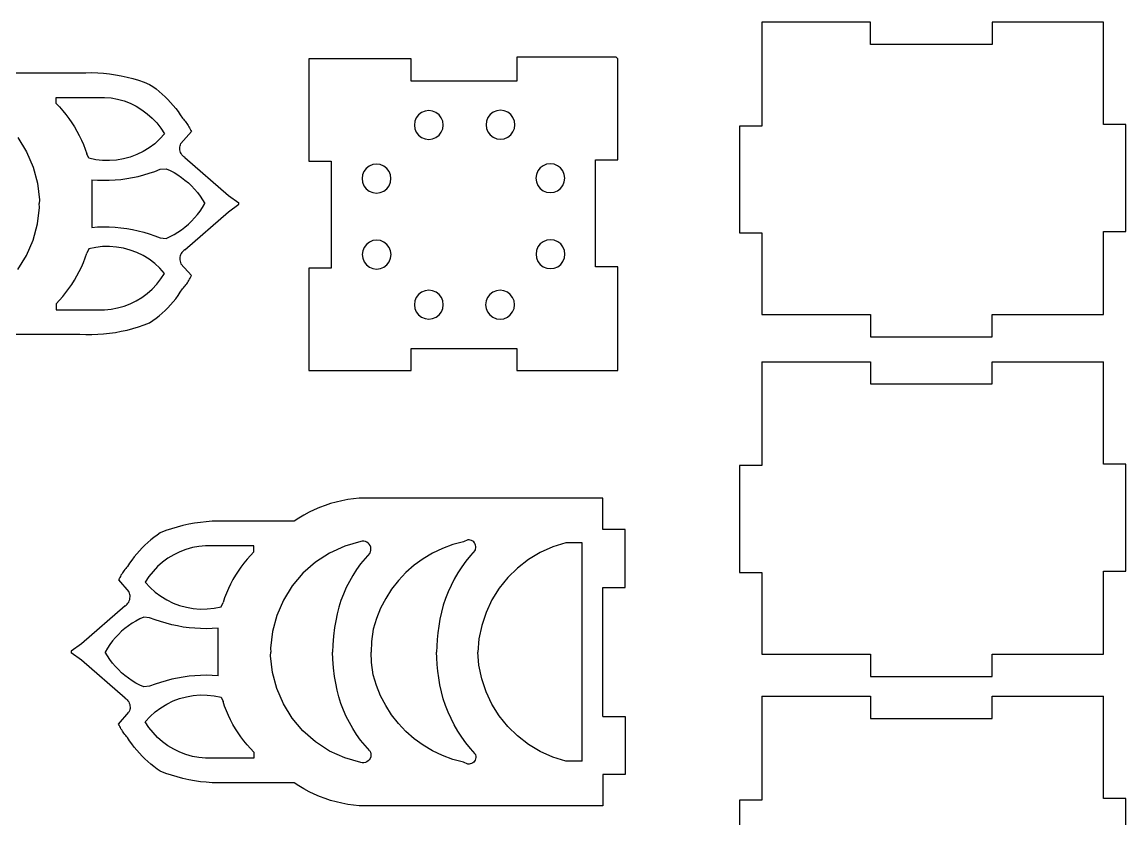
# Model space of a CAD drawing. Extents: x -3998 to 3998, y -3549 to 3549.
# Drawn here: x 3195 to 3938, y 1646 to 2183 of the extents above; entities that cross this region are included whole.
import ezdxf

# ---------------------------------------------------------------- set-up
doc = ezdxf.new("R2010")
doc.units = 0
doc.header["$MEASUREMENT"] = 0
doc.layers.get('0').update_dxf_attribs({"linetype": 'CONTINUOUS'})

msp = doc.modelspace()

# ---------------------------------------------------------------- linework, layer by layer
for p, q in [((3692.61, 2182.68), (3692.61, 2112.68)), ((3765.61, 2182.68), (3692.61, 2182.68)), ((3765.61, 2167.68), (3765.61, 2182.68)), ((3847.61, 2182.68), (3847.61, 2167.68)), ((3922.61, 2182.68), (3847.61, 2182.68)), ((3922.61, 2113.68), (3922.61, 2182.68)), ((3847.61, 2167.68), (3765.61, 2167.68)), ((3387.65, 2157.93), (3387.65, 2088.93)), ((3456.65, 2157.93), (3387.65, 2157.93)), ((3456.65, 2142.93), (3456.65, 2157.93)), ((3527.65, 2158.93), (3527.65, 2142.93)), ((3594.65, 2158.93), (3527.65, 2158.93)), ((3595.65, 2157.93), (3594.65, 2158.93)), ((3595.65, 2089.93), (3595.65, 2157.93)), ((3190.57, 2148.45), (3233.64, 2148.45)), ((3233.64, 2148.45), (3237.63, 2148.6)), ((3237.63, 2148.6), (3241.62, 2148.61)), ((3241.62, 2148.61), (3245.62, 2148.47)), ((3245.62, 2148.47), (3249.6, 2148.19)), ((3249.6, 2148.19), (3253.57, 2147.76)), ((3253.57, 2147.76), (3257.52, 2147.18)), ((3257.52, 2147.18), (3261.45, 2146.46)), ((3261.45, 2146.46), (3265.35, 2145.6)), ((3265.35, 2145.6), (3269.21, 2144.59)), ((3269.21, 2144.59), (3273.04, 2143.44)), ((3273.04, 2143.44), (3276.82, 2142.16)), ((3276.82, 2142.16), (3280.55, 2140.73)), ((3280.55, 2140.73), (3282.75, 2139.22)), ((3527.65, 2142.93), (3456.65, 2142.93)), ((3282.75, 2139.22), (3284.89, 2137.64)), ((3284.89, 2137.64), (3286.97, 2135.97)), ((3286.97, 2135.97), (3289, 2134.23)), ((3289, 2134.23), (3290.95, 2132.42)), ((3290.95, 2132.42), (3292.84, 2130.54)), ((3217.65, 2127.93), (3217.65, 2131.93)), ((3217.65, 2131.93), (3233.65, 2131.93)), ((3217.65, 2127.93), (3219.95, 2125.49)), ((3219.95, 2125.49), (3222.16, 2122.97)), ((3233.65, 2131.93), (3245.61, 2131.98)), ((3245.61, 2131.98), (3250.1, 2131.98)), ((3250.1, 2131.98), (3254.58, 2131.57)), ((3254.58, 2131.57), (3258.99, 2130.75)), ((3258.99, 2130.75), (3263.32, 2129.54)), ((3263.32, 2129.54), (3267.51, 2127.95)), ((3267.51, 2127.95), (3271.55, 2125.98)), ((3271.55, 2125.98), (3275.39, 2123.66)), ((3292.84, 2130.54), (3294.66, 2128.59)), ((3294.66, 2128.59), (3296.41, 2126.58)), ((3296.41, 2126.58), (3298.09, 2124.5)), ((3222.16, 2122.97), (3224.26, 2120.36)), ((3224.26, 2120.36), (3226.27, 2117.67)), ((3226.27, 2117.67), (3228.17, 2114.91)), ((3275.39, 2123.66), (3279.01, 2120.99)), ((3279.01, 2120.99), (3282.37, 2118.01)), ((3282.37, 2118.01), (3285.45, 2114.74)), ((3298.09, 2124.5), (3299.69, 2122.37)), ((3299.69, 2122.37), (3301.21, 2120.18)), ((3301.21, 2120.18), (3302.65, 2117.93)), ((3302.65, 2117.93), (3303.27, 2117.27)), ((3303.27, 2117.27), (3303.87, 2116.59)), ((3460.01, 2118.18), (3459.04, 2115.83)), ((3461.56, 2120.19), (3460.01, 2118.18)), ((3463.57, 2121.74), (3461.56, 2120.19)), ((3465.92, 2122.71), (3463.57, 2121.74)), ((3468.43, 2123.04), (3465.92, 2122.71)), ((3470.95, 2122.71), (3468.43, 2123.04)), ((3473.29, 2121.74), (3470.95, 2122.71)), ((3475.31, 2120.19), (3473.29, 2121.74)), ((3476.85, 2118.18), (3475.31, 2120.19)), ((3477.82, 2115.83), (3476.85, 2118.18)), ((3508.26, 2118.4), (3507.29, 2116.05)), ((3509.81, 2120.41), (3508.26, 2118.4)), ((3511.82, 2121.96), (3509.81, 2120.41)), ((3514.16, 2122.93), (3511.82, 2121.96)), ((3516.68, 2123.26), (3514.16, 2122.93)), ((3519.2, 2122.93), (3516.68, 2123.26)), ((3521.54, 2121.96), (3519.2, 2122.93)), ((3523.56, 2120.41), (3521.54, 2121.96)), ((3525.1, 2118.4), (3523.56, 2120.41)), ((3526.07, 2116.05), (3525.1, 2118.4)), ((3228.17, 2114.91), (3229.97, 2112.08)), ((3229.97, 2112.08), (3231.65, 2109.18)), ((3285.45, 2114.74), (3288.21, 2111.21)), ((3288.21, 2111.21), (3290.65, 2107.43)), ((3303.87, 2116.59), (3304.44, 2115.89)), ((3304.44, 2115.89), (3305, 2115.18)), ((3305, 2115.18), (3305.53, 2114.44)), ((3305.53, 2114.44), (3306.05, 2113.7)), ((3306.05, 2113.7), (3306.54, 2112.94)), ((3306.54, 2112.94), (3307.01, 2112.16)), ((3307.01, 2112.16), (3307.45, 2111.37)), ((3307.45, 2111.37), (3307.88, 2110.57)), ((3307.88, 2110.57), (3308.28, 2109.76)), ((3459.04, 2115.83), (3458.71, 2113.32)), ((3458.71, 2113.32), (3459.04, 2110.8)), ((3459.04, 2110.8), (3460.01, 2108.46)), ((3476.85, 2108.46), (3477.82, 2110.8)), ((3478.16, 2113.32), (3477.82, 2115.83)), ((3477.82, 2110.8), (3478.16, 2113.32)), ((3507.29, 2116.05), (3506.96, 2113.54)), ((3506.96, 2113.54), (3507.29, 2111.02)), ((3507.29, 2111.02), (3508.26, 2108.67)), ((3525.1, 2108.67), (3526.07, 2111.02)), ((3526.4, 2113.54), (3526.07, 2116.05)), ((3526.07, 2111.02), (3526.4, 2113.54)), ((3677.61, 2112.68), (3677.61, 2040.68)), ((3692.61, 2112.68), (3677.61, 2112.68)), ((3937.61, 2113.68), (3922.61, 2113.68)), ((3937.61, 2041.68), (3937.61, 2113.68)), ((3191.79, 2104.93), (3197.7, 2095.37)), ((3231.65, 2109.18), (3233.22, 2106.22)), ((3233.22, 2106.22), (3234.68, 2103.2)), ((3234.68, 2103.2), (3236.02, 2100.12)), ((3287.48, 2103.95), (3283.99, 2100.78)), ((3290.65, 2107.43), (3287.48, 2103.95)), ((3308.65, 2108.93), (3301.65, 2100.93)), ((3308.28, 2109.76), (3308.65, 2108.93)), ((3460.01, 2108.46), (3461.56, 2106.44)), ((3461.56, 2106.44), (3463.57, 2104.9)), ((3463.57, 2104.9), (3465.92, 2103.93)), ((3465.92, 2103.93), (3468.43, 2103.6)), ((3468.43, 2103.6), (3470.95, 2103.93)), ((3470.95, 2103.93), (3473.29, 2104.9)), ((3473.29, 2104.9), (3475.31, 2106.44)), ((3475.31, 2106.44), (3476.85, 2108.46)), ((3508.26, 2108.67), (3509.81, 2106.66)), ((3509.81, 2106.66), (3511.82, 2105.12)), ((3511.82, 2105.12), (3514.16, 2104.14)), ((3514.16, 2104.14), (3516.68, 2103.81)), ((3516.68, 2103.81), (3519.2, 2104.14)), ((3519.2, 2104.14), (3521.54, 2105.12)), ((3521.54, 2105.12), (3523.56, 2106.66)), ((3523.56, 2106.66), (3525.1, 2108.67)), ((3197.7, 2095.37), (3202.16, 2085.04)), ((3236.02, 2100.12), (3237.25, 2097)), ((3237.25, 2097), (3238.35, 2093.83)), ((3276.19, 2095.5), (3271.96, 2093.43)), ((3280.22, 2097.96), (3276.19, 2095.5)), ((3283.99, 2100.78), (3280.22, 2097.96)), ((3300.89, 2097.49), (3300.92, 2098.38)), ((3300.96, 2096.6), (3300.89, 2097.49)), ((3300.92, 2098.38), (3301.06, 2099.26)), ((3301.15, 2095.73), (3300.96, 2096.6)), ((3301.06, 2099.26), (3301.3, 2100.11)), ((3301.43, 2094.88), (3301.15, 2095.73)), ((3301.3, 2100.11), (3301.65, 2100.93)), ((3239.65, 2090.93), (3238.35, 2093.83)), ((3244.26, 2089.97), (3239.65, 2090.93)), ((3248.95, 2089.45), (3244.26, 2089.97)), ((3253.66, 2089.36), (3248.95, 2089.45)), ((3258.36, 2089.73), (3253.66, 2089.36)), ((3263, 2090.53), (3258.36, 2089.73)), ((3267.55, 2091.77), (3263, 2090.53)), ((3271.96, 2093.43), (3267.55, 2091.77)), ((3301.82, 2094.08), (3301.43, 2094.88)), ((3302.3, 2093.33), (3301.82, 2094.08)), ((3302.87, 2092.64), (3302.3, 2093.33)), ((3303.51, 2092.03), (3302.87, 2092.64)), ((3304.23, 2091.5), (3303.51, 2092.03)), ((3304.23, 2091.5), (3333.65, 2065.93)), ((3387.65, 2088.93), (3402.65, 2088.93)), ((3402.65, 2088.93), (3402.65, 2016.93)), ((3580.65, 2017.93), (3580.65, 2089.93)), ((3580.65, 2089.93), (3595.65, 2089.93)), ((3202.16, 2085.04), (3205.06, 2074.17)), ((3276.6, 2079.75), (3280.36, 2080.87)), ((3280.36, 2080.87), (3284.07, 2082.14)), ((3284.07, 2082.14), (3287.73, 2083.55)), ((3287.73, 2083.55), (3291.65, 2083.93)), ((3291.65, 2083.93), (3294.35, 2082.69)), ((3294.35, 2082.69), (3296.99, 2081.31)), ((3296.99, 2081.31), (3299.54, 2079.77)), ((3424.82, 2082.13), (3423.84, 2079.78)), ((3426.36, 2084.14), (3424.82, 2082.13)), ((3428.38, 2085.69), (3426.36, 2084.14)), ((3430.72, 2086.66), (3428.38, 2085.69)), ((3433.24, 2086.99), (3430.72, 2086.66)), ((3435.75, 2086.66), (3433.24, 2086.99)), ((3438.1, 2085.69), (3435.75, 2086.66)), ((3440.11, 2084.14), (3438.1, 2085.69)), ((3441.66, 2082.13), (3440.11, 2084.14)), ((3442.63, 2079.78), (3441.66, 2082.13)), ((3541.81, 2082.4), (3540.83, 2080.05)), ((3543.35, 2084.41), (3541.81, 2082.4)), ((3545.36, 2085.96), (3543.35, 2084.41)), ((3547.71, 2086.93), (3545.36, 2085.96)), ((3550.23, 2087.26), (3547.71, 2086.93)), ((3552.74, 2086.93), (3550.23, 2087.26)), ((3555.09, 2085.96), (3552.74, 2086.93)), ((3557.1, 2084.41), (3555.09, 2085.96)), ((3558.65, 2082.4), (3557.1, 2084.41)), ((3559.62, 2080.05), (3558.65, 2082.4)), ((3205.06, 2074.17), (3206.34, 2063)), ((3241.65, 2076.43), (3245.56, 2076.19)), ((3241.65, 2076.43), (3241.65, 2044.43)), ((3245.56, 2076.19), (3249.48, 2076.1)), ((3249.48, 2076.1), (3253.4, 2076.16)), ((3253.4, 2076.16), (3257.32, 2076.38)), ((3257.32, 2076.38), (3261.22, 2076.75)), ((3261.22, 2076.75), (3265.11, 2077.27)), ((3265.11, 2077.27), (3268.97, 2077.95)), ((3268.97, 2077.95), (3272.8, 2078.77)), ((3272.8, 2078.77), (3276.6, 2079.75)), ((3299.54, 2079.77), (3302, 2078.1)), ((3302, 2078.1), (3304.36, 2076.3)), ((3304.36, 2076.3), (3306.62, 2074.37)), ((3306.62, 2074.37), (3308.77, 2072.31)), ((3423.84, 2079.78), (3423.51, 2077.27)), ((3423.51, 2077.27), (3423.84, 2074.75)), ((3423.84, 2074.75), (3424.82, 2072.41)), ((3441.66, 2072.41), (3442.63, 2074.75)), ((3442.96, 2077.27), (3442.63, 2079.78)), ((3442.63, 2074.75), (3442.96, 2077.27)), ((3540.83, 2080.05), (3540.5, 2077.54)), ((3540.5, 2077.54), (3540.83, 2075.02)), ((3540.83, 2075.02), (3541.81, 2072.68)), ((3541.81, 2072.68), (3543.35, 2070.66)), ((3557.1, 2070.66), (3558.65, 2072.68)), ((3558.65, 2072.68), (3559.62, 2075.02)), ((3559.95, 2077.54), (3559.62, 2080.05)), ((3559.62, 2075.02), (3559.95, 2077.54)), ((3308.77, 2072.31), (3310.81, 2070.14)), ((3310.81, 2070.14), (3312.72, 2067.86)), ((3312.72, 2067.86), (3314.5, 2065.48)), ((3314.5, 2065.48), (3316.14, 2063)), ((3333.65, 2065.93), (3340.65, 2060.93)), ((3424.82, 2072.41), (3426.36, 2070.39)), ((3426.36, 2070.39), (3428.38, 2068.85)), ((3428.38, 2068.85), (3430.72, 2067.88)), ((3430.72, 2067.88), (3433.24, 2067.55)), ((3433.24, 2067.55), (3435.75, 2067.88)), ((3435.75, 2067.88), (3438.1, 2068.85)), ((3438.1, 2068.85), (3440.11, 2070.39)), ((3440.11, 2070.39), (3441.66, 2072.41)), ((3543.35, 2070.66), (3545.36, 2069.12)), ((3545.36, 2069.12), (3547.71, 2068.15)), ((3547.71, 2068.15), (3550.23, 2067.82)), ((3550.23, 2067.82), (3552.74, 2068.15)), ((3552.74, 2068.15), (3555.09, 2069.12)), ((3555.09, 2069.12), (3557.1, 2070.66)), ((3205.06, 2046.7), (3206.34, 2057.87)), ((3206.34, 2063), (3206.25, 2060.43)), ((3206.34, 2057.87), (3206.25, 2060.43)), ((3314.5, 2055.39), (3316.14, 2057.87)), ((3316.14, 2063), (3317.65, 2060.43)), ((3316.14, 2057.87), (3317.65, 2060.43)), ((3333.65, 2054.93), (3340.65, 2059.93)), ((3340.65, 2059.93), (3340.65, 2060.93)), ((3304.23, 2029.37), (3333.65, 2054.93)), ((3308.77, 2048.56), (3310.81, 2050.73)), ((3310.81, 2050.73), (3312.72, 2053.01)), ((3312.72, 2053.01), (3314.5, 2055.39)), ((3202.16, 2035.83), (3205.06, 2046.7)), ((3241.65, 2044.43), (3245.56, 2044.68)), ((3245.56, 2044.68), (3249.48, 2044.77)), ((3249.48, 2044.77), (3253.4, 2044.7)), ((3253.4, 2044.7), (3257.32, 2044.49)), ((3257.32, 2044.49), (3261.22, 2044.12)), ((3261.22, 2044.12), (3265.11, 2043.59)), ((3265.11, 2043.59), (3268.97, 2042.92)), ((3302, 2042.77), (3304.36, 2044.57)), ((3304.36, 2044.57), (3306.62, 2046.5)), ((3306.62, 2046.5), (3308.77, 2048.56)), ((3197.7, 2025.5), (3202.16, 2035.83)), ((3268.97, 2042.92), (3272.8, 2042.1)), ((3272.8, 2042.1), (3276.6, 2041.12)), ((3276.6, 2041.12), (3280.36, 2040)), ((3280.36, 2040), (3284.07, 2038.73)), ((3284.07, 2038.73), (3287.73, 2037.32)), ((3287.73, 2037.32), (3291.65, 2036.93)), ((3291.65, 2036.93), (3294.35, 2038.17)), ((3294.35, 2038.17), (3296.99, 2039.56)), ((3296.99, 2039.56), (3299.54, 2041.09)), ((3299.54, 2041.09), (3302, 2042.77)), ((3433.34, 2035.81), (3430.82, 2035.48)), ((3435.86, 2035.48), (3433.34, 2035.81)), ((3547.81, 2035.75), (3545.47, 2034.78)), ((3550.33, 2036.08), (3547.81, 2035.75)), ((3552.85, 2035.75), (3550.33, 2036.08)), ((3555.19, 2034.78), (3552.85, 2035.75)), ((3677.61, 2040.68), (3692.61, 2040.68)), ((3692.61, 2040.68), (3692.61, 1985.68)), ((3922.61, 2041.68), (3937.61, 2041.68)), ((3922.61, 1985.68), (3922.61, 2041.68)), ((3239.65, 2029.93), (3238.35, 2027.03)), ((3244.26, 2030.9), (3239.65, 2029.93)), ((3248.95, 2031.42), (3244.26, 2030.9)), ((3253.66, 2031.5), (3248.95, 2031.42)), ((3258.36, 2031.14), (3253.66, 2031.5)), ((3263, 2030.34), (3258.36, 2031.14)), ((3267.55, 2029.1), (3263, 2030.34)), ((3271.96, 2027.44), (3267.55, 2029.1)), ((3302.87, 2028.23), (3302.3, 2027.54)), ((3303.51, 2028.84), (3302.87, 2028.23)), ((3304.23, 2029.37), (3303.51, 2028.84)), ((3423.95, 2028.6), (3423.62, 2026.09)), ((3424.92, 2030.95), (3423.95, 2028.6)), ((3426.47, 2032.96), (3424.92, 2030.95)), ((3428.48, 2034.51), (3426.47, 2032.96)), ((3430.82, 2035.48), (3428.48, 2034.51)), ((3438.2, 2034.51), (3435.86, 2035.48)), ((3440.22, 2032.96), (3438.2, 2034.51)), ((3441.76, 2030.95), (3440.22, 2032.96)), ((3442.73, 2028.6), (3441.76, 2030.95)), ((3443.06, 2026.09), (3442.73, 2028.6)), ((3540.94, 2028.87), (3540.61, 2026.36)), ((3541.91, 2031.22), (3540.94, 2028.87)), ((3543.46, 2033.23), (3541.91, 2031.22)), ((3545.47, 2034.78), (3543.46, 2033.23)), ((3557.21, 2033.23), (3555.19, 2034.78)), ((3558.75, 2031.22), (3557.21, 2033.23)), ((3559.72, 2028.87), (3558.75, 2031.22)), ((3560.05, 2026.36), (3559.72, 2028.87)), ((3191.79, 2015.94), (3197.7, 2025.5)), ((3234.68, 2017.67), (3236.02, 2020.74)), ((3236.02, 2020.74), (3237.25, 2023.87)), ((3237.25, 2023.87), (3238.35, 2027.03)), ((3276.19, 2025.37), (3271.96, 2027.44)), ((3280.22, 2022.91), (3276.19, 2025.37)), ((3283.99, 2020.09), (3280.22, 2022.91)), ((3300.96, 2024.27), (3300.89, 2023.38)), ((3300.89, 2023.38), (3300.92, 2022.49)), ((3300.92, 2022.49), (3301.06, 2021.61)), ((3301.15, 2025.14), (3300.96, 2024.27)), ((3301.06, 2021.61), (3301.3, 2020.75)), ((3301.43, 2025.99), (3301.15, 2025.14)), ((3301.3, 2020.75), (3301.65, 2019.93)), ((3301.82, 2026.79), (3301.43, 2025.99)), ((3302.3, 2027.54), (3301.82, 2026.79)), ((3423.62, 2026.09), (3423.95, 2023.57)), ((3423.95, 2023.57), (3424.92, 2021.22)), ((3424.92, 2021.22), (3426.47, 2019.21)), ((3440.22, 2019.21), (3441.76, 2021.22)), ((3441.76, 2021.22), (3442.73, 2023.57)), ((3442.73, 2023.57), (3443.06, 2026.09)), ((3540.61, 2026.36), (3540.94, 2023.84)), ((3540.94, 2023.84), (3541.91, 2021.49)), ((3541.91, 2021.49), (3543.46, 2019.48)), ((3557.21, 2019.48), (3558.75, 2021.49)), ((3558.75, 2021.49), (3559.72, 2023.84)), ((3559.72, 2023.84), (3560.05, 2026.36)), ((3231.65, 2011.69), (3233.22, 2014.65)), ((3233.22, 2014.65), (3234.68, 2017.67)), ((3287.48, 2016.92), (3283.99, 2020.09)), ((3290.65, 2013.43), (3287.48, 2016.92)), ((3288.21, 2009.66), (3290.65, 2013.43)), ((3308.65, 2011.93), (3301.65, 2019.93)), ((3387.65, 2016.93), (3387.65, 1947.93)), ((3402.65, 2016.93), (3387.65, 2016.93)), ((3426.47, 2019.21), (3428.48, 2017.67)), ((3428.48, 2017.67), (3430.82, 2016.69)), ((3430.82, 2016.69), (3433.34, 2016.36)), ((3433.34, 2016.36), (3435.86, 2016.69)), ((3435.86, 2016.69), (3438.2, 2017.67)), ((3438.2, 2017.67), (3440.22, 2019.21)), ((3543.46, 2019.48), (3545.47, 2017.94)), ((3545.47, 2017.94), (3547.81, 2016.96)), ((3547.81, 2016.96), (3550.33, 2016.63)), ((3550.33, 2016.63), (3552.85, 2016.96)), ((3552.85, 2016.96), (3555.19, 2017.94)), ((3555.19, 2017.94), (3557.21, 2019.48)), ((3595.65, 2017.93), (3580.65, 2017.93)), ((3595.65, 1947.93), (3595.65, 2017.93)), ((3226.27, 2003.2), (3228.17, 2005.96)), ((3228.17, 2005.96), (3229.97, 2008.79)), ((3229.97, 2008.79), (3231.65, 2011.69)), ((3282.37, 2002.86), (3285.45, 2006.13)), ((3285.45, 2006.13), (3288.21, 2009.66)), ((3305, 2005.69), (3305.53, 2006.42)), ((3305.53, 2006.42), (3306.05, 2007.17)), ((3306.05, 2007.17), (3306.54, 2007.93)), ((3306.54, 2007.93), (3307.01, 2008.71)), ((3307.01, 2008.71), (3307.45, 2009.49)), ((3307.45, 2009.49), (3307.88, 2010.3)), ((3307.88, 2010.3), (3308.28, 2011.11)), ((3308.28, 2011.11), (3308.65, 2011.93)), ((3222.16, 1997.9), (3224.26, 2000.51)), ((3224.26, 2000.51), (3226.27, 2003.2)), ((3275.39, 1997.21), (3279.01, 1999.88)), ((3279.01, 1999.88), (3282.37, 2002.86)), ((3298.09, 1996.37), (3299.69, 1998.5)), ((3299.69, 1998.5), (3301.21, 2000.69)), ((3301.21, 2000.69), (3302.65, 2002.93)), ((3302.65, 2002.93), (3303.27, 2003.6)), ((3303.27, 2003.6), (3303.87, 2004.28)), ((3303.87, 2004.28), (3304.44, 2004.98)), ((3304.44, 2004.98), (3305, 2005.69)), ((3461.59, 1999.19), (3460.05, 1997.18)), ((3463.6, 2000.74), (3461.59, 1999.19)), ((3465.95, 2001.71), (3463.6, 2000.74)), ((3468.47, 2002.04), (3465.95, 2001.71)), ((3470.98, 2001.71), (3468.47, 2002.04)), ((3473.33, 2000.74), (3470.98, 2001.71)), ((3475.34, 1999.19), (3473.33, 2000.74)), ((3476.89, 1997.18), (3475.34, 1999.19)), ((3509.56, 1999.19), (3508.02, 1997.18)), ((3511.58, 2000.73), (3509.56, 1999.19)), ((3513.92, 2001.71), (3511.58, 2000.73)), ((3516.44, 2002.04), (3513.92, 2001.71)), ((3518.95, 2001.71), (3516.44, 2002.04)), ((3521.3, 2000.73), (3518.95, 2001.71)), ((3523.31, 1999.19), (3521.3, 2000.73)), ((3524.86, 1997.18), (3523.31, 1999.19)), ((3217.65, 1992.93), (3219.95, 1995.37)), ((3217.65, 1992.93), (3217.65, 1988.93)), ((3219.95, 1995.37), (3222.16, 1997.9)), ((3258.99, 1990.12), (3263.32, 1991.32)), ((3263.32, 1991.32), (3267.51, 1992.92)), ((3267.51, 1992.92), (3271.55, 1994.89)), ((3271.55, 1994.89), (3275.39, 1997.21)), ((3292.84, 1990.33), (3294.66, 1992.28)), ((3294.66, 1992.28), (3296.41, 1994.29)), ((3296.41, 1994.29), (3298.09, 1996.37)), ((3459.07, 1994.83), (3458.74, 1992.32)), ((3458.74, 1992.32), (3459.07, 1989.8)), ((3460.05, 1997.18), (3459.07, 1994.83)), ((3477.86, 1994.83), (3476.89, 1997.18)), ((3478.19, 1992.32), (3477.86, 1994.83)), ((3477.86, 1989.8), (3478.19, 1992.32)), ((3507.05, 1994.83), (3506.71, 1992.31)), ((3506.71, 1992.31), (3507.05, 1989.8)), ((3508.02, 1997.18), (3507.05, 1994.83)), ((3525.83, 1994.83), (3524.86, 1997.18)), ((3526.16, 1992.31), (3525.83, 1994.83)), ((3525.83, 1989.8), (3526.16, 1992.31)), ((3217.65, 1988.93), (3233.65, 1988.93)), ((3233.65, 1988.93), (3245.61, 1988.89)), ((3245.61, 1988.89), (3250.1, 1988.89)), ((3250.1, 1988.89), (3254.58, 1989.3)), ((3254.58, 1989.3), (3258.99, 1990.12)), ((3284.89, 1983.23), (3286.97, 1984.9)), ((3286.97, 1984.9), (3289, 1986.64)), ((3289, 1986.64), (3290.95, 1988.45)), ((3290.95, 1988.45), (3292.84, 1990.33)), ((3459.07, 1989.8), (3460.05, 1987.46)), ((3460.05, 1987.46), (3461.59, 1985.44)), ((3461.59, 1985.44), (3463.6, 1983.9)), ((3463.6, 1983.9), (3465.95, 1982.93)), ((3470.98, 1982.93), (3473.33, 1983.9)), ((3473.33, 1983.9), (3475.34, 1985.44)), ((3475.34, 1985.44), (3476.89, 1987.46)), ((3476.89, 1987.46), (3477.86, 1989.8)), ((3507.05, 1989.8), (3508.02, 1987.45)), ((3508.02, 1987.45), (3509.56, 1985.44)), ((3509.56, 1985.44), (3511.58, 1983.89)), ((3511.58, 1983.89), (3513.92, 1982.92)), ((3518.95, 1982.92), (3521.3, 1983.89)), ((3521.3, 1983.89), (3523.31, 1985.44)), ((3523.31, 1985.44), (3524.86, 1987.45)), ((3524.86, 1987.45), (3525.83, 1989.8)), ((3692.61, 1985.68), (3765.61, 1985.68)), ((3765.61, 1985.68), (3765.61, 1970.68)), ((3847.61, 1985.68), (3922.61, 1985.68)), ((3847.61, 1970.68), (3847.61, 1985.68)), ((3265.35, 1975.27), (3269.21, 1976.28)), ((3269.21, 1976.28), (3273.04, 1977.42)), ((3273.04, 1977.42), (3276.82, 1978.71)), ((3276.82, 1978.71), (3280.55, 1980.13)), ((3280.55, 1980.13), (3282.75, 1981.64)), ((3282.75, 1981.64), (3284.89, 1983.23)), ((3465.95, 1982.93), (3468.47, 1982.6)), ((3468.47, 1982.6), (3470.98, 1982.93)), ((3513.92, 1982.92), (3516.44, 1982.59)), ((3516.44, 1982.59), (3518.95, 1982.92)), ((3190.57, 1972.42), (3233.64, 1972.42)), ((3233.64, 1972.42), (3237.63, 1972.27)), ((3237.63, 1972.27), (3241.62, 1972.26)), ((3241.62, 1972.26), (3245.62, 1972.4)), ((3245.62, 1972.4), (3249.6, 1972.68)), ((3249.6, 1972.68), (3253.57, 1973.11)), ((3253.57, 1973.11), (3257.52, 1973.69)), ((3257.52, 1973.69), (3261.45, 1974.41)), ((3261.45, 1974.41), (3265.35, 1975.27)), ((3765.61, 1970.68), (3847.61, 1970.68)), ((3456.65, 1962.93), (3527.65, 1962.93)), ((3456.65, 1947.93), (3456.65, 1962.93)), ((3527.65, 1962.93), (3527.65, 1947.93)), ((3692.61, 1953.93), (3692.61, 1883.93)), ((3692.61, 1953.93), (3765.61, 1953.93)), ((3765.61, 1953.93), (3765.61, 1938.93)), ((3847.61, 1953.93), (3922.61, 1953.93)), ((3847.61, 1938.93), (3847.61, 1953.93)), ((3922.61, 1884.93), (3922.61, 1953.93)), ((3387.65, 1947.93), (3456.65, 1947.93)), ((3527.65, 1947.93), (3595.65, 1947.93)), ((3765.61, 1938.93), (3847.61, 1938.93)), ((3677.61, 1883.93), (3677.61, 1811.93)), ((3692.61, 1883.93), (3677.61, 1883.93)), ((3937.61, 1884.93), (3922.61, 1884.93)), ((3937.61, 1812.93), (3937.61, 1884.93)), ((3402.37, 1858.39), (3398.64, 1857.17)), ((3406.16, 1859.44), (3402.37, 1858.39)), ((3409.98, 1860.33), (3406.16, 1859.44)), ((3413.85, 1861.04), (3409.98, 1860.33)), ((3417.74, 1861.57), (3413.85, 1861.04)), ((3421.65, 1861.93), (3417.74, 1861.57)), ((3585.65, 1861.93), (3421.65, 1861.93)), ((3585.65, 1840.93), (3585.65, 1861.93)), ((3384.37, 1850.64), (3381, 1848.62)), ((3387.82, 1852.51), (3384.37, 1850.64)), ((3391.36, 1854.22), (3387.82, 1852.51)), ((3394.97, 1855.78), (3391.36, 1854.22)), ((3398.64, 1857.17), (3394.97, 1855.78)), ((3299.09, 1842.59), (3295.26, 1841.44)), ((3302.95, 1843.6), (3299.09, 1842.59)), ((3306.85, 1844.46), (3302.95, 1843.6)), ((3310.78, 1845.18), (3306.85, 1844.46)), ((3314.73, 1845.76), (3310.78, 1845.18)), ((3318.7, 1846.19), (3314.73, 1845.76)), ((3322.69, 1846.47), (3318.7, 1846.19)), ((3326.68, 1846.61), (3322.69, 1846.47)), ((3330.67, 1846.6), (3326.68, 1846.61)), ((3334.66, 1846.45), (3330.67, 1846.6)), ((3377.73, 1846.45), (3334.66, 1846.45)), ((3381, 1848.62), (3377.73, 1846.45)), ((3283.41, 1835.64), (3281.33, 1833.97)), ((3285.55, 1837.22), (3283.41, 1835.64)), ((3287.75, 1838.73), (3285.55, 1837.22)), ((3291.48, 1840.16), (3287.75, 1838.73)), ((3295.26, 1841.44), (3291.48, 1840.16)), ((3600.65, 1840.93), (3585.65, 1840.93)), ((3600.65, 1801.93), (3600.65, 1840.93)), ((3275.46, 1828.54), (3273.64, 1826.59)), ((3277.35, 1830.42), (3275.46, 1828.54)), ((3279.31, 1832.23), (3277.35, 1830.42)), ((3281.33, 1833.97), (3279.31, 1832.23)), ((3304.98, 1827.54), (3300.79, 1825.95)), ((3309.31, 1828.75), (3304.98, 1827.54)), ((3313.73, 1829.57), (3309.31, 1828.75)), ((3318.2, 1829.98), (3313.73, 1829.57)), ((3322.69, 1829.98), (3318.2, 1829.98)), ((3334.65, 1829.93), (3322.69, 1829.98)), ((3350.65, 1829.93), (3334.65, 1829.93)), ((3350.65, 1825.93), (3350.65, 1829.93)), ((3411.85, 1829.79), (3401.63, 1825.1)), ((3422.65, 1832.93), (3411.85, 1829.79)), ((3423.71, 1833.13), (3422.65, 1832.93)), ((3424.78, 1833.1), (3423.71, 1833.13)), ((3425.83, 1832.87), (3424.78, 1833.1)), ((3426.81, 1832.43), (3425.83, 1832.87)), ((3427.68, 1831.8), (3426.81, 1832.43)), ((3428.41, 1831.01), (3427.68, 1831.8)), ((3428.97, 1830.08), (3428.41, 1831.01)), ((3429.33, 1829.07), (3428.97, 1830.08)), ((3429.48, 1828.01), (3429.33, 1829.07)), ((3429.41, 1826.93), (3429.48, 1828.01)), ((3477.64, 1828.17), (3470.96, 1824.97)), ((3484.59, 1830.73), (3477.64, 1828.17)), ((3491.75, 1832.63), (3484.59, 1830.73)), ((3494.65, 1833.93), (3491.75, 1832.63)), ((3495.52, 1833.96), (3494.65, 1833.93)), ((3496.39, 1833.84), (3495.52, 1833.96)), ((3497.22, 1833.56), (3496.39, 1833.84)), ((3497.98, 1833.14), (3497.22, 1833.56)), ((3498.66, 1832.58), (3497.98, 1833.14)), ((3499.23, 1831.92), (3498.66, 1832.58)), ((3499.68, 1831.17), (3499.23, 1831.92)), ((3499.65, 1826.93), (3499.96, 1827.75)), ((3499.98, 1830.35), (3499.68, 1831.17)), ((3499.96, 1827.75), (3500.12, 1828.61)), ((3500.13, 1829.49), (3499.98, 1830.35)), ((3500.12, 1828.61), (3500.13, 1829.49)), ((3551.84, 1829.16), (3543.43, 1825.38)), ((3560.65, 1831.93), (3551.84, 1829.16)), ((3571.65, 1831.93), (3560.65, 1831.93)), ((3571.65, 1684.93), (3571.65, 1831.93)), ((3268.61, 1820.37), (3267.09, 1818.18)), ((3270.21, 1822.5), (3268.61, 1820.37)), ((3271.89, 1824.58), (3270.21, 1822.5)), ((3273.64, 1826.59), (3271.89, 1824.58)), ((3292.91, 1821.66), (3289.29, 1818.99)), ((3296.75, 1823.98), (3292.91, 1821.66)), ((3300.79, 1825.95), (3296.75, 1823.98)), ((3346.14, 1820.97), (3344.04, 1818.36)), ((3348.35, 1823.49), (3346.14, 1820.97)), ((3350.65, 1825.93), (3348.35, 1823.49)), ((3401.63, 1825.1), (3392.2, 1818.97)), ((3425.52, 1821.44), (3422.59, 1817.79)), ((3428.65, 1824.93), (3425.52, 1821.44)), ((3428.65, 1824.93), (3429.13, 1825.9)), ((3429.13, 1825.9), (3429.41, 1826.93)), ((3464.6, 1821.18), (3458.61, 1816.81)), ((3470.96, 1824.97), (3464.6, 1821.18)), ((3496.45, 1823.36), (3493.43, 1819.63)), ((3499.65, 1826.93), (3496.45, 1823.36)), ((3535.51, 1820.63), (3528.21, 1814.98)), ((3543.43, 1825.38), (3535.51, 1820.63)), ((3263.3, 1813.18), (3262.77, 1812.44)), ((3263.86, 1813.89), (3263.3, 1813.18)), ((3264.44, 1814.59), (3263.86, 1813.89)), ((3265.03, 1815.27), (3264.44, 1814.59)), ((3265.65, 1815.93), (3265.03, 1815.27)), ((3267.09, 1818.18), (3265.65, 1815.93)), ((3282.86, 1812.74), (3280.09, 1809.21)), ((3285.93, 1816.01), (3282.86, 1812.74)), ((3289.29, 1818.99), (3285.93, 1816.01)), ((3340.13, 1812.91), (3338.33, 1810.08)), ((3342.03, 1815.67), (3340.13, 1812.91)), ((3344.04, 1818.36), (3342.03, 1815.67)), ((3392.2, 1818.97), (3383.77, 1811.53)), ((3419.85, 1813.99), (3417.31, 1810.05)), ((3422.59, 1817.79), (3419.85, 1813.99)), ((3458.61, 1816.81), (3453.06, 1811.91)), ((3490.62, 1815.75), (3488, 1811.74)), ((3493.43, 1819.63), (3490.62, 1815.75)), ((3528.21, 1814.98), (3521.62, 1808.52)), ((3922.61, 1812.93), (3937.61, 1812.93)), ((3922.61, 1756.93), (3922.61, 1812.93)), ((3260.03, 1807.76), (3259.65, 1806.93)), ((3259.65, 1806.93), (3266.65, 1798.93)), ((3260.42, 1808.57), (3260.03, 1807.76)), ((3260.85, 1809.37), (3260.42, 1808.57)), ((3261.29, 1810.16), (3260.85, 1809.37)), ((3261.76, 1810.94), (3261.29, 1810.16)), ((3262.25, 1811.7), (3261.76, 1810.94)), ((3262.77, 1812.44), (3262.25, 1811.7)), ((3280.09, 1809.21), (3277.65, 1805.43)), ((3277.65, 1805.43), (3280.83, 1801.95)), ((3336.65, 1807.18), (3335.08, 1804.22)), ((3338.33, 1810.08), (3336.65, 1807.18)), ((3383.77, 1811.53), (3376.51, 1802.93)), ((3414.98, 1805.98), (3412.88, 1801.79)), ((3417.31, 1810.05), (3414.98, 1805.98)), ((3447.98, 1806.51), (3443.42, 1800.67)), ((3453.06, 1811.91), (3447.98, 1806.51)), ((3485.6, 1807.59), (3483.41, 1803.32)), ((3488, 1811.74), (3485.6, 1807.59)), ((3521.62, 1808.52), (3515.84, 1801.32)), ((3677.61, 1811.93), (3692.61, 1811.93)), ((3692.61, 1811.93), (3692.61, 1756.93)), ((3267, 1798.11), (3266.65, 1798.93)), ((3267.24, 1797.26), (3267, 1798.11)), ((3280.83, 1801.95), (3284.31, 1798.78)), ((3284.31, 1798.78), (3288.09, 1795.96)), ((3332.28, 1798.12), (3331.05, 1795)), ((3333.62, 1801.2), (3332.28, 1798.12)), ((3335.08, 1804.22), (3333.62, 1801.2)), ((3376.51, 1802.93), (3370.6, 1793.37)), ((3412.88, 1801.79), (3410.99, 1797.5)), ((3443.42, 1800.67), (3439.43, 1794.44)), ((3481.44, 1798.95), (3479.7, 1794.48)), ((3483.41, 1803.32), (3481.44, 1798.95)), ((3515.84, 1801.32), (3510.94, 1793.49)), ((3585.65, 1801.93), (3600.65, 1801.93)), ((3585.65, 1714.93), (3585.65, 1801.93)), ((3264.79, 1790.03), (3265.43, 1790.64)), ((3265.43, 1790.64), (3266, 1791.33)), ((3266, 1791.33), (3266.48, 1792.08)), ((3266.48, 1792.08), (3266.87, 1792.88)), ((3266.87, 1792.88), (3267.16, 1793.73)), ((3267.16, 1793.73), (3267.34, 1794.6)), ((3267.38, 1796.38), (3267.24, 1797.26)), ((3267.34, 1794.6), (3267.41, 1795.49)), ((3267.41, 1795.49), (3267.38, 1796.38)), ((3288.09, 1795.96), (3292.11, 1793.5)), ((3292.11, 1793.5), (3296.34, 1791.43)), ((3296.34, 1791.43), (3300.75, 1789.77)), ((3328.65, 1788.93), (3329.95, 1791.83)), ((3331.05, 1795), (3329.95, 1791.83)), ((3370.6, 1793.37), (3366.14, 1783.04)), ((3409.34, 1793.11), (3407.92, 1788.65)), ((3410.99, 1797.5), (3409.34, 1793.11)), ((3439.43, 1794.44), (3436.02, 1787.86)), ((3479.7, 1794.48), (3478.19, 1789.93)), ((3510.94, 1793.49), (3507, 1785.15)), ((3264.07, 1789.5), (3234.65, 1763.93)), ((3264.07, 1789.5), (3264.79, 1790.03)), ((3300.75, 1789.77), (3305.3, 1788.53)), ((3305.3, 1788.53), (3309.94, 1787.73)), ((3309.94, 1787.73), (3314.64, 1787.36)), ((3314.64, 1787.36), (3319.35, 1787.45)), ((3319.35, 1787.45), (3324.04, 1787.97)), ((3324.04, 1787.97), (3328.65, 1788.93)), ((3366.14, 1783.04), (3363.24, 1772.17)), ((3406.73, 1784.11), (3405.79, 1779.52)), ((3407.92, 1788.65), (3406.73, 1784.11)), ((3436.02, 1787.86), (3433.24, 1780.99)), ((3476.92, 1785.3), (3475.89, 1780.62)), ((3478.19, 1789.93), (3476.92, 1785.3)), ((3507, 1785.15), (3504.06, 1776.39)), ((3266.31, 1776.1), (3263.94, 1774.3)), ((3268.77, 1777.77), (3266.31, 1776.1)), ((3271.32, 1779.31), (3268.77, 1777.77)), ((3273.95, 1780.69), (3271.32, 1779.31)), ((3276.65, 1781.93), (3273.95, 1780.69)), ((3280.57, 1781.55), (3276.65, 1781.93)), ((3284.23, 1780.14), (3280.57, 1781.55)), ((3287.94, 1778.87), (3284.23, 1780.14)), ((3291.7, 1777.75), (3287.94, 1778.87)), ((3295.5, 1776.77), (3291.7, 1777.75)), ((3299.33, 1775.95), (3295.5, 1776.77)), ((3303.19, 1775.27), (3299.33, 1775.95)), ((3405.79, 1779.52), (3405.09, 1774.89)), ((3433.24, 1780.99), (3431.11, 1773.9)), ((3475.1, 1775.89), (3474.46, 1771.38)), ((3475.89, 1780.62), (3475.1, 1775.89)), ((3504.06, 1776.39), (3502.18, 1767.36)), ((3257.49, 1768.14), (3255.58, 1765.86)), ((3259.53, 1770.31), (3257.49, 1768.14)), ((3261.68, 1772.37), (3259.53, 1770.31)), ((3263.94, 1774.3), (3261.68, 1772.37)), ((3307.08, 1774.75), (3303.19, 1775.27)), ((3310.98, 1774.38), (3307.08, 1774.75)), ((3314.9, 1774.16), (3310.98, 1774.38)), ((3318.82, 1774.1), (3314.9, 1774.16)), ((3322.74, 1774.19), (3318.82, 1774.1)), ((3326.65, 1774.43), (3322.74, 1774.19)), ((3326.65, 1742.43), (3326.65, 1774.43)), ((3363.24, 1772.17), (3361.97, 1761)), ((3404.27, 1769.1), (3403.78, 1763.28)), ((3405.09, 1774.89), (3404.27, 1769.1)), ((3431.11, 1773.9), (3429.92, 1765.42)), ((3474.46, 1771.38), (3474.01, 1766.85)), ((3234.65, 1763.93), (3227.65, 1758.93)), ((3252.16, 1761), (3250.65, 1758.43)), ((3253.8, 1763.48), (3252.16, 1761)), ((3255.58, 1765.86), (3253.8, 1763.48)), ((3361.97, 1761), (3362.05, 1758.43)), ((3403.78, 1763.28), (3403.65, 1758.43)), ((3429.92, 1765.42), (3429.74, 1758.43)), ((3473.75, 1762.31), (3473.68, 1758.43)), ((3474.01, 1766.85), (3473.75, 1762.31)), ((3502.18, 1767.36), (3501.4, 1758.43)), ((3227.65, 1758.93), (3227.65, 1757.93)), ((3234.65, 1752.93), (3227.65, 1757.93)), ((3252.16, 1755.87), (3250.65, 1758.43)), ((3253.8, 1753.39), (3252.16, 1755.87)), ((3255.58, 1751.01), (3253.8, 1753.39)), ((3361.97, 1755.87), (3362.05, 1758.43)), ((3363.24, 1744.7), (3361.97, 1755.87)), ((3403.78, 1753.59), (3403.65, 1758.43)), ((3404.27, 1747.77), (3403.78, 1753.59)), ((3429.92, 1751.45), (3429.74, 1758.43)), ((3473.75, 1754.56), (3473.68, 1758.43)), ((3474.01, 1750.02), (3473.75, 1754.56)), ((3502.18, 1749.51), (3501.4, 1758.43)), ((3692.61, 1756.93), (3765.61, 1756.93)), ((3765.61, 1756.93), (3765.61, 1741.93)), ((3847.61, 1756.93), (3922.61, 1756.93)), ((3847.61, 1741.93), (3847.61, 1756.93)), ((3264.07, 1727.37), (3234.65, 1752.93)), ((3257.49, 1748.73), (3255.58, 1751.01)), ((3259.53, 1746.56), (3257.49, 1748.73)), ((3261.68, 1744.5), (3259.53, 1746.56)), ((3405.09, 1741.98), (3404.27, 1747.77)), ((3431.11, 1742.97), (3429.92, 1751.45)), ((3474.46, 1745.49), (3474.01, 1750.02)), ((3504.06, 1740.47), (3502.18, 1749.51)), ((3263.94, 1742.57), (3261.68, 1744.5)), ((3266.31, 1740.77), (3263.94, 1742.57)), ((3268.77, 1739.09), (3266.31, 1740.77)), ((3271.32, 1737.56), (3268.77, 1739.09)), ((3291.7, 1739.12), (3287.94, 1738)), ((3295.5, 1740.1), (3291.7, 1739.12)), ((3299.33, 1740.92), (3295.5, 1740.1)), ((3303.19, 1741.59), (3299.33, 1740.92)), ((3307.08, 1742.12), (3303.19, 1741.59)), ((3310.98, 1742.49), (3307.08, 1742.12)), ((3314.9, 1742.7), (3310.98, 1742.49)), ((3318.82, 1742.77), (3314.9, 1742.7)), ((3322.74, 1742.68), (3318.82, 1742.77)), ((3326.65, 1742.43), (3322.74, 1742.68)), ((3366.14, 1733.83), (3363.24, 1744.7)), ((3405.79, 1737.35), (3405.09, 1741.98)), ((3433.24, 1735.88), (3431.11, 1742.97)), ((3475.1, 1740.98), (3474.46, 1745.49)), ((3475.89, 1736.25), (3475.1, 1740.98)), ((3507, 1731.72), (3504.06, 1740.47)), ((3765.61, 1741.93), (3847.61, 1741.93)), ((3273.95, 1736.17), (3271.32, 1737.56)), ((3276.65, 1734.93), (3273.95, 1736.17)), ((3280.57, 1735.32), (3276.65, 1734.93)), ((3284.23, 1736.73), (3280.57, 1735.32)), ((3287.94, 1738), (3284.23, 1736.73)), ((3370.6, 1723.5), (3366.14, 1733.83)), ((3406.73, 1732.76), (3405.79, 1737.35)), ((3407.92, 1728.22), (3406.73, 1732.76)), ((3436.02, 1729.01), (3433.24, 1735.88)), ((3476.92, 1731.57), (3475.89, 1736.25)), ((3478.19, 1726.94), (3476.92, 1731.57)), ((3510.94, 1723.37), (3507, 1731.72)), ((3264.07, 1727.37), (3264.79, 1726.84)), ((3264.79, 1726.84), (3265.43, 1726.23)), ((3265.43, 1726.23), (3266, 1725.54)), ((3266, 1725.54), (3266.48, 1724.79)), ((3266.48, 1724.79), (3266.87, 1723.99)), ((3266.87, 1723.99), (3267.16, 1723.14)), ((3292.11, 1723.37), (3296.34, 1725.44)), ((3296.34, 1725.44), (3300.75, 1727.1)), ((3300.75, 1727.1), (3305.3, 1728.34)), ((3305.3, 1728.34), (3309.94, 1729.14)), ((3309.94, 1729.14), (3314.64, 1729.5)), ((3314.64, 1729.5), (3319.35, 1729.42)), ((3319.35, 1729.42), (3324.04, 1728.9)), ((3324.04, 1728.9), (3328.65, 1727.93)), ((3328.65, 1727.93), (3329.95, 1725.03)), ((3331.05, 1721.87), (3329.95, 1725.03)), ((3409.34, 1723.76), (3407.92, 1728.22)), ((3410.99, 1719.37), (3409.34, 1723.76)), ((3439.43, 1722.43), (3436.02, 1729.01)), ((3479.7, 1722.39), (3478.19, 1726.94)), ((3692.61, 1728.68), (3765.61, 1728.68)), ((3692.61, 1728.68), (3692.61, 1658.68)), ((3765.61, 1728.68), (3765.61, 1713.68)), ((3847.61, 1728.68), (3922.61, 1728.68)), ((3847.61, 1713.68), (3847.61, 1728.68)), ((3922.61, 1659.68), (3922.61, 1728.68)), ((3259.65, 1709.93), (3266.65, 1717.93)), ((3267, 1718.75), (3266.65, 1717.93)), ((3267.24, 1719.61), (3267, 1718.75)), ((3267.16, 1723.14), (3267.34, 1722.27)), ((3267.38, 1720.49), (3267.24, 1719.61)), ((3267.34, 1722.27), (3267.41, 1721.38)), ((3267.41, 1721.38), (3267.38, 1720.49)), ((3280.83, 1714.92), (3284.31, 1718.09)), ((3284.31, 1718.09), (3288.09, 1720.91)), ((3288.09, 1720.91), (3292.11, 1723.37)), ((3332.28, 1718.74), (3331.05, 1721.87)), ((3333.62, 1715.67), (3332.28, 1718.74)), ((3376.51, 1713.94), (3370.6, 1723.5)), ((3412.88, 1715.08), (3410.99, 1719.37)), ((3443.42, 1716.2), (3439.43, 1722.43)), ((3447.98, 1710.36), (3443.42, 1716.2)), ((3481.44, 1717.92), (3479.7, 1722.39)), ((3483.41, 1713.55), (3481.44, 1717.92)), ((3515.84, 1715.55), (3510.94, 1723.37)), ((3260.03, 1709.11), (3259.65, 1709.93)), ((3260.42, 1708.3), (3260.03, 1709.11)), ((3277.65, 1711.43), (3280.83, 1714.92)), ((3280.09, 1707.66), (3277.65, 1711.43)), ((3335.08, 1712.65), (3333.62, 1715.67)), ((3336.65, 1709.69), (3335.08, 1712.65)), ((3338.33, 1706.79), (3336.65, 1709.69)), ((3383.77, 1705.34), (3376.51, 1713.94)), ((3414.98, 1710.89), (3412.88, 1715.08)), ((3417.31, 1706.82), (3414.98, 1710.89)), ((3453.06, 1704.96), (3447.98, 1710.36)), ((3485.6, 1709.28), (3483.41, 1713.55)), ((3488, 1705.13), (3485.6, 1709.28)), ((3521.62, 1708.35), (3515.84, 1715.55)), ((3585.65, 1714.93), (3600.65, 1714.93)), ((3600.65, 1714.93), (3600.65, 1675.93)), ((3765.61, 1713.68), (3847.61, 1713.68)), ((3260.85, 1707.49), (3260.42, 1708.3)), ((3261.29, 1706.71), (3260.85, 1707.49)), ((3261.76, 1705.93), (3261.29, 1706.71)), ((3262.25, 1705.17), (3261.76, 1705.93)), ((3262.77, 1704.42), (3262.25, 1705.17)), ((3263.3, 1703.69), (3262.77, 1704.42)), ((3263.86, 1702.98), (3263.3, 1703.69)), ((3264.44, 1702.28), (3263.86, 1702.98)), ((3265.03, 1701.6), (3264.44, 1702.28)), ((3265.65, 1700.93), (3265.03, 1701.6)), ((3282.86, 1704.13), (3280.09, 1707.66)), ((3285.93, 1700.86), (3282.86, 1704.13)), ((3340.13, 1703.96), (3338.33, 1706.79)), ((3342.03, 1701.2), (3340.13, 1703.96)), ((3392.2, 1697.9), (3383.77, 1705.34)), ((3419.85, 1702.88), (3417.31, 1706.82)), ((3422.59, 1699.08), (3419.85, 1702.88)), ((3458.61, 1700.06), (3453.06, 1704.96)), ((3490.62, 1701.11), (3488, 1705.13)), ((3528.21, 1701.89), (3521.62, 1708.35)), ((3535.51, 1696.24), (3528.21, 1701.89)), ((3267.09, 1698.69), (3265.65, 1700.93)), ((3268.61, 1696.5), (3267.09, 1698.69)), ((3270.21, 1694.37), (3268.61, 1696.5)), ((3271.89, 1692.29), (3270.21, 1694.37)), ((3289.29, 1697.88), (3285.93, 1700.86)), ((3292.91, 1695.21), (3289.29, 1697.88)), ((3296.75, 1692.89), (3292.91, 1695.21)), ((3344.04, 1698.51), (3342.03, 1701.2)), ((3346.14, 1695.9), (3344.04, 1698.51)), ((3348.35, 1693.37), (3346.14, 1695.9)), ((3401.63, 1691.76), (3392.2, 1697.9)), ((3425.52, 1695.43), (3422.59, 1699.08)), ((3428.65, 1691.93), (3425.52, 1695.43)), ((3464.6, 1695.69), (3458.61, 1700.06)), ((3470.96, 1691.89), (3464.6, 1695.69)), ((3493.43, 1697.23), (3490.62, 1701.11)), ((3496.45, 1693.5), (3493.43, 1697.23)), ((3543.43, 1691.49), (3535.51, 1696.24)), ((3273.64, 1690.28), (3271.89, 1692.29)), ((3275.46, 1688.33), (3273.64, 1690.28)), ((3277.35, 1686.45), (3275.46, 1688.33)), ((3279.31, 1684.64), (3277.35, 1686.45)), ((3300.79, 1690.92), (3296.75, 1692.89)), ((3304.98, 1689.32), (3300.79, 1690.92)), ((3309.31, 1688.12), (3304.98, 1689.32)), ((3313.73, 1687.3), (3309.31, 1688.12)), ((3318.2, 1686.89), (3313.73, 1687.3)), ((3322.69, 1686.89), (3318.2, 1686.89)), ((3334.65, 1686.93), (3322.69, 1686.89)), ((3350.65, 1686.93), (3334.65, 1686.93)), ((3350.65, 1690.93), (3348.35, 1693.37)), ((3350.65, 1690.93), (3350.65, 1686.93)), ((3411.85, 1687.08), (3401.63, 1691.76)), ((3422.65, 1683.93), (3411.85, 1687.08)), ((3428.97, 1686.78), (3428.41, 1685.86)), ((3428.65, 1691.93), (3429.13, 1690.97)), ((3429.33, 1687.8), (3428.97, 1686.78)), ((3429.13, 1690.97), (3429.41, 1689.93)), ((3429.48, 1688.86), (3429.33, 1687.8)), ((3429.41, 1689.93), (3429.48, 1688.86)), ((3477.64, 1688.7), (3470.96, 1691.89)), ((3484.59, 1686.14), (3477.64, 1688.7)), ((3499.65, 1689.93), (3496.45, 1693.5)), ((3499.65, 1689.93), (3499.96, 1689.12)), ((3499.98, 1686.52), (3499.68, 1685.7)), ((3499.96, 1689.12), (3500.12, 1688.26)), ((3500.13, 1687.38), (3499.98, 1686.52)), ((3500.12, 1688.26), (3500.13, 1687.38)), ((3551.84, 1687.7), (3543.43, 1691.49)), ((3560.65, 1684.93), (3551.84, 1687.7)), ((3281.33, 1682.9), (3279.31, 1684.64)), ((3283.41, 1681.23), (3281.33, 1682.9)), ((3285.55, 1679.64), (3283.41, 1681.23)), ((3287.75, 1678.13), (3285.55, 1679.64)), ((3423.71, 1683.74), (3422.65, 1683.93)), ((3424.78, 1683.76), (3423.71, 1683.74)), ((3425.83, 1684), (3424.78, 1683.76)), ((3426.81, 1684.44), (3425.83, 1684)), ((3427.68, 1685.07), (3426.81, 1684.44)), ((3428.41, 1685.86), (3427.68, 1685.07)), ((3491.75, 1684.23), (3484.59, 1686.14)), ((3494.65, 1682.93), (3491.75, 1684.23)), ((3495.52, 1682.9), (3494.65, 1682.93)), ((3496.39, 1683.03), (3495.52, 1682.9)), ((3497.22, 1683.31), (3496.39, 1683.03)), ((3497.98, 1683.73), (3497.22, 1683.31)), ((3498.66, 1684.28), (3497.98, 1683.73)), ((3499.23, 1684.95), (3498.66, 1684.28)), ((3499.68, 1685.7), (3499.23, 1684.95)), ((3571.65, 1684.93), (3560.65, 1684.93)), ((3291.48, 1676.71), (3287.75, 1678.13)), ((3295.26, 1675.42), (3291.48, 1676.71)), ((3299.09, 1674.28), (3295.26, 1675.42)), ((3302.95, 1673.27), (3299.09, 1674.28)), ((3306.85, 1672.41), (3302.95, 1673.27)), ((3310.78, 1671.69), (3306.85, 1672.41)), ((3314.73, 1671.11), (3310.78, 1671.69)), ((3600.65, 1675.93), (3585.65, 1675.93)), ((3585.65, 1675.93), (3585.65, 1654.93)), ((3318.7, 1670.68), (3314.73, 1671.11)), ((3322.69, 1670.4), (3318.7, 1670.68)), ((3326.68, 1670.26), (3322.69, 1670.4)), ((3330.67, 1670.27), (3326.68, 1670.26)), ((3334.66, 1670.42), (3330.67, 1670.27)), ((3377.73, 1670.42), (3334.66, 1670.42)), ((3381, 1668.25), (3377.73, 1670.42)), ((3384.37, 1666.23), (3381, 1668.25)), ((3387.82, 1664.36), (3384.37, 1666.23)), ((3391.36, 1662.64), (3387.82, 1664.36)), ((3394.97, 1661.09), (3391.36, 1662.64)), ((3398.64, 1659.7), (3394.97, 1661.09)), ((3402.37, 1658.48), (3398.64, 1659.7)), ((3406.16, 1657.43), (3402.37, 1658.48)), ((3409.98, 1656.54), (3406.16, 1657.43)), ((3677.61, 1658.68), (3677.61, 1586.68)), ((3692.61, 1658.68), (3677.61, 1658.68)), ((3937.61, 1659.68), (3922.61, 1659.68)), ((3937.61, 1587.68), (3937.61, 1659.68)), ((3413.85, 1655.83), (3409.98, 1656.54)), ((3417.74, 1655.3), (3413.85, 1655.83)), ((3421.65, 1654.93), (3417.74, 1655.3)), ((3585.65, 1654.93), (3421.65, 1654.93))]:
    msp.add_line(p, q)

doc.saveas('drawing.dxf')
